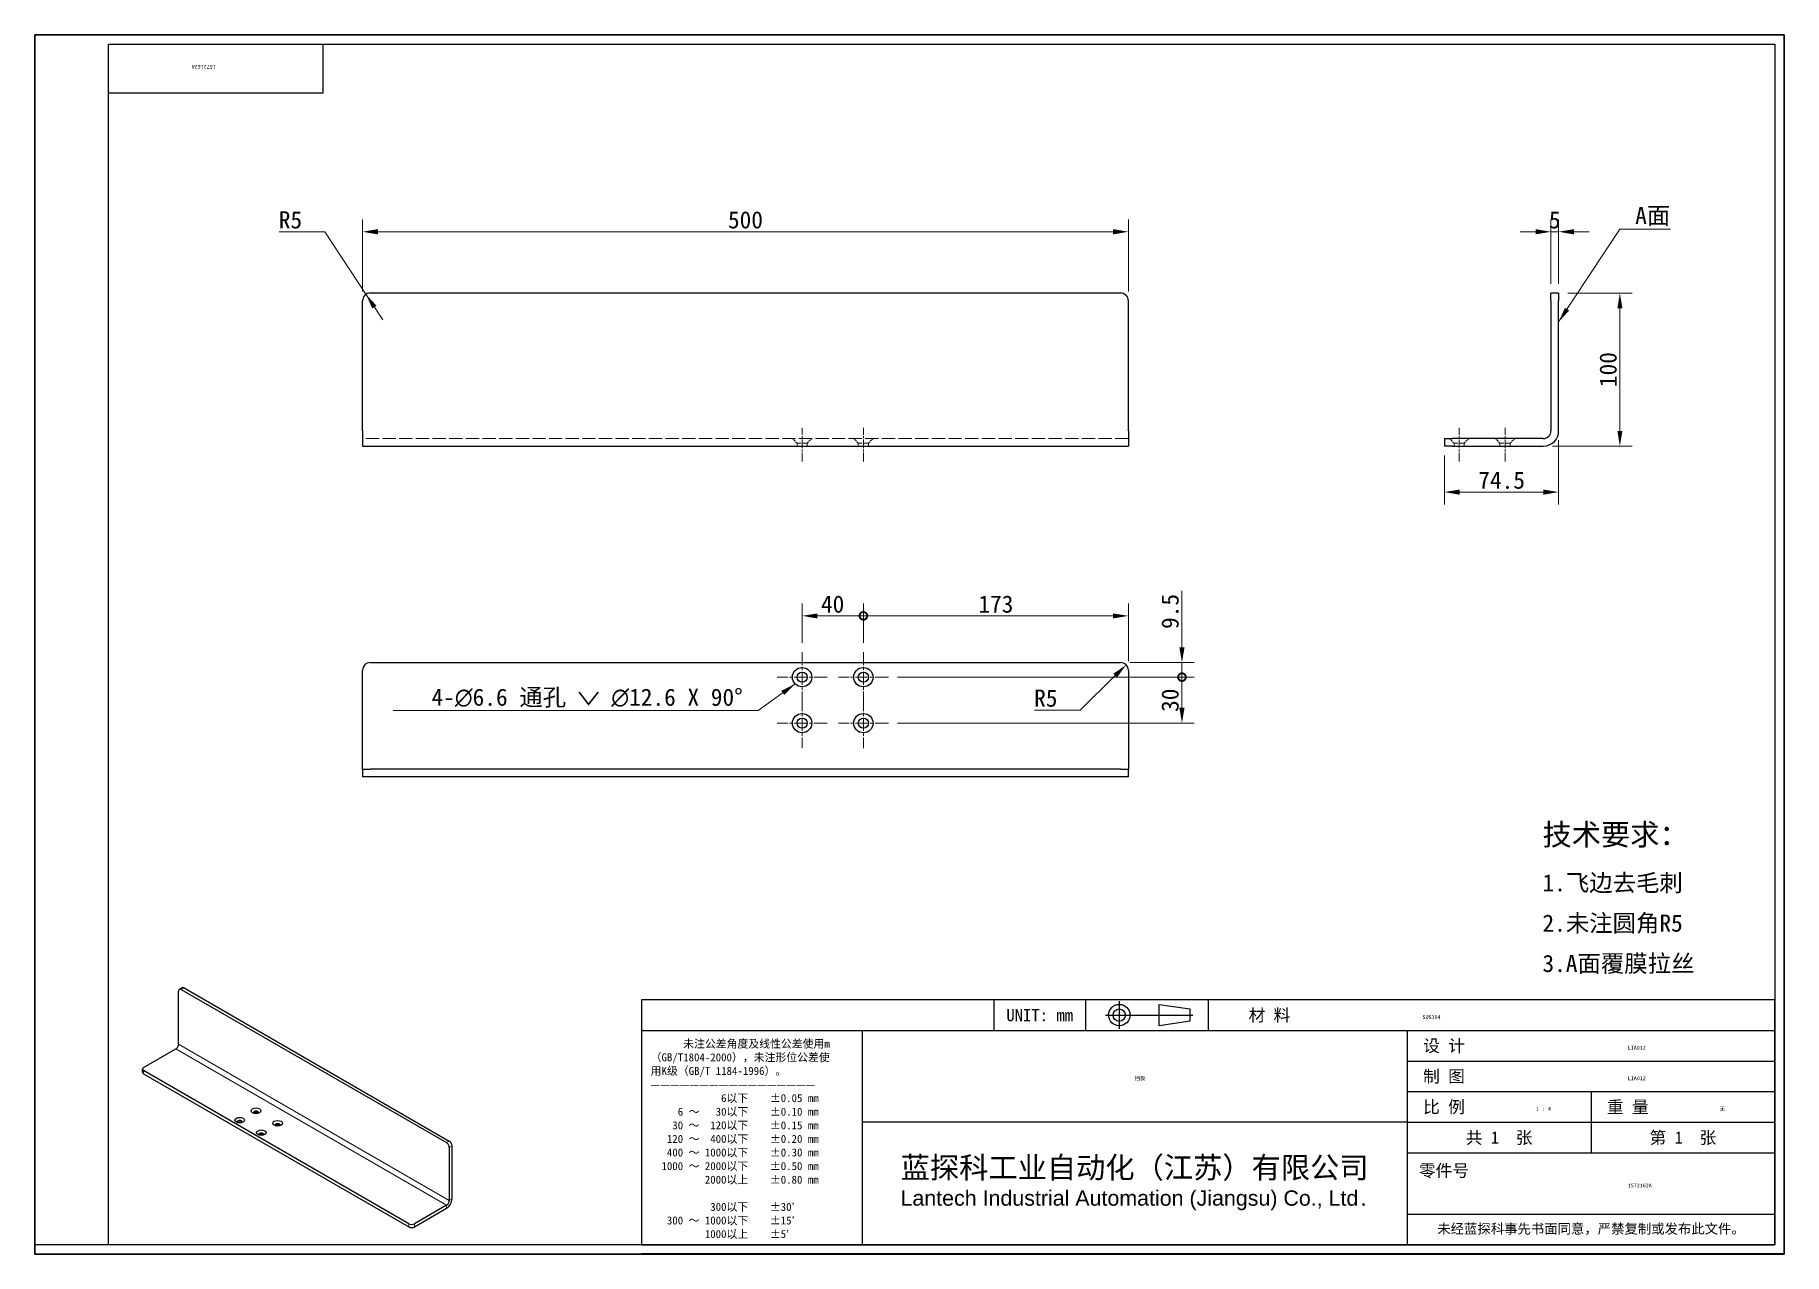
# Model space of a CAD drawing. Header units: millimetres. Extents: x 24 to 1166, y 22 to 818.
import ezdxf
from ezdxf.enums import TextEntityAlignment as Align

# ---------------------------------------------------------------- set-up
doc = ezdxf.new("R2018")
doc.units = ezdxf.units.MM
doc.header["$LTSCALE"] = 4
doc.linetypes.add('CHAIN', pattern=[0.3543, 0.2362, -0.0295, 0.0591, -0.0295])
doc.linetypes.add('DASHED', pattern=[0.2067, 0.1654, -0.0413])
for name, color, linetype, lineweight in [('1', 7, 'Continuous', 18), ('可见 (ISO)', 7, 'Continuous', 25), ('可见窄的 (ISO)', 7, 'Continuous', 18), ('图框 (ISO)', 7, 'Continuous', 35), ('标题 (ISO)', 7, 'Continuous', 25)]:
    doc.layers.add(name, color=color, linetype=linetype, lineweight=lineweight)
for name, color, linetype, lineweight, true_color in [('中心标记 (ISO)', 1, 'CHAIN', 18, 0xff0000), ('中心线 (ISO)', 1, 'CHAIN', 18, 0xff0000), ('尺寸 (ISO)', 7, 'Continuous', 18, 0x008000), ('符号 (ISO)', 7, 'Continuous', 18, 0x008000), ('隐藏 (ISO)', 5, 'DASHED', 18, 0x0000ff)]:
    doc.layers.add(name, color=color, linetype=linetype, lineweight=lineweight, true_color=true_color)
doc.styles.get("Standard").update_dxf_attribs({"font": 'simfang.ttf'})
doc.styles.add('文本样式164', font='SimSun.ttf')
doc.styles.add('最新国标', font='simfang.ttf')
doc.styles.add('注释文本 (ISO)', font='simfang.ttf')
doc.dimstyles.new('默认 (GB)', dxfattribs={"dimscale": 4, "dimtxt": 2.8, "dimasz": 2.5, "dimexe": 2, "dimexo": 1.5, "dimgap": 0.5, "dimtad": 1, "dimtoh": 1, "dimdsep": 46, "dimtxsty": '最新国标', "dimcen": 0.09, "dimdle": 10, "dimclrd": 256, "dimclre": 256, "dimclrt": 256, "dimaunit": 1, "dimadec": 3, "dimazin": 2, "dimtfac": 0.535714, "dimtdec": 3, "dimtmove": 0, "dimatfit": 3, "dimfxl": 0, "dimtolj": 1, "dimlwd": -1, "dimlwe": -1, "dimarcsym": 0})
doc.dimstyles.new('默认 (GB)$7', dxfattribs={"dimscale": 4, "dimtxt": 2.8, "dimasz": 2.5, "dimexe": 2, "dimexo": 1.5, "dimgap": 0.5, "dimtad": 1, "dimtoh": 1, "dimdsep": 46, "dimtxsty": '最新国标', "dimcen": 0.09, "dimdle": 10, "dimclrd": 256, "dimclre": 256, "dimclrt": 256, "dimaunit": 1, "dimadec": 3, "dimazin": 2, "dimtfac": 0.535714, "dimtdec": 3, "dimtmove": 0, "dimatfit": 3, "dimfxl": 0, "dimtolj": 1, "dimlwd": -1, "dimlwe": -1, "dimarcsym": 0})

# ---------------------------------------------------------------- blocks, each defined once
blk = doc.blocks.new('图框 最新国标')
at = {"layer": '图框 (ISO)'}
for p, q in [((6, 7), (6, 204.5)), ((6, 204.5), (291.5, 204.5)), ((291.5, 204.5), (291.5, 5.5)), ((6, 7), (6, 5.5)), ((6, 7), (6, 5.5)), ((291.5, 5.5), (6, 5.5))]:
    blk.add_line(p, q, dxfattribs=at)
at = {"layer": '图框 (ISO)', "color": 7, "linetype": 'Continuous', "lineweight": 25}
for p, q in [((18, 203), (290, 203)), ((18, 7), (18, 203)), ((18, 203), (290, 203)), ((53, 203), (53, 195)), ((290, 203), (290, 7)), ((290, 203), (290, 7)), ((53, 195), (18, 195)), ((290, 7), (6, 7)), ((290, 7), (18, 7))]:
    blk.add_line(p, q, dxfattribs=at)
at = {"layer": '图框 (ISO)', "lineweight": 30}
blk.add_attdef('零件代号', text='', height=2.5, rotation=180, dxfattribs=at).set_placement((35.5, 199), align=Align.MIDDLE_CENTER)
blk = doc.blocks.new('标题栏 最新国标')
at = {"layer": '标题 (ISO)'}
for p, q in [((381.98, -183.84), (196.98, -183.84)), ((196.98, -183.84), (196.98, -223.84)), ((254.48, -183.84), (254.48, -188.84)), ((269.48, -183.84), (269.48, -188.84)), ((281.48, -188.09), (281.48, -184.59)), ((281.48, -184.59), (286.48, -185.34)), ((286.48, -185.34), (286.48, -187.34)), ((289.48, -183.84), (289.48, -188.84)), ((381.98, -223.84), (381.98, -183.84)), ((383.48, -183.84), (383.48, -225.34)), ((286.48, -187.34), (281.48, -188.09)), ((196.98, -188.84), (381.98, -188.84)), ((232.98, -188.84), (232.98, -223.84)), ((321.98, -188.84), (321.98, -223.84)), ((321.98, -193.84), (381.98, -193.84)), ((321.98, -198.84), (381.98, -198.84)), ((351.98, -198.84), (351.98, -208.84)), ((321.98, -203.84), (232.98, -203.84)), ((321.98, -203.84), (381.98, -203.84)), ((321.98, -208.84), (381.98, -208.84)), ((321.98, -218.84), (381.98, -218.84)), ((196.98, -223.84), (381.98, -223.84)), ((383.48, -225.34), (196.98, -225.34))]:
    blk.add_line(p, q, dxfattribs=at)
at = {"layer": '标题 (ISO)', "linetype": 'CHAIN', "ltscale": 5.000333}
blk.add_line((274.98, -184.09), (274.98, -188.59), dxfattribs=at)
at = {"layer": '标题 (ISO)', "linetype": 'CHAIN', "ltscale": 15.834605}
blk.add_line((272.73, -186.34), (286.98, -186.34), dxfattribs=at)
at = {"layer": '标题 (ISO)'}
for radius in [1.75, 1]:
    blk.add_circle((274.98, -186.34), radius, dxfattribs=at)
at = {"layer": '1', "style": '文本样式164'}
for s, p in [('UNIT: mm', (261.98, -186.34)), ('材 料', (299.48, -186.34)), ('设 计', (327.98, -191.34)), ('制 图', (327.98, -196.34)), ('比 例', (327.98, -201.34)), ('重 量', (357.98, -201.34)), ('共 1  张', (336.98, -206.34)), ('第 1  张', (366.98, -206.34))]:
    blk.add_text(s, height=2, dxfattribs=at).set_placement(p, align=Align.MIDDLE_CENTER)
at = {"layer": '标题 (ISO)', "style": '注释文本 (ISO)'}
for s, insert, char_height, attachment_point, line_spacing_factor in [('\\fSimSun|b0|i0;{\\H1.3000;      未注公差角度及线性公差使用m\\P}\\fSimSun|b0|i0;{\\H1.3000;（GB/T1804-2000），未注形位公差使\\P}\\fSimSun|b0|i0;{\\H1.3000;用K级（GB/T 1184-1996）。\\P}\\fSimSun|b0|i0;{\\H1.3000;—————————————————\\P}\\fSimSun|b0|i0;{\\H1.3000;             6以下    ±0.05 mm\\P}\\fSimSun|b0|i0;{\\H1.3000;     6 ～   30以下    ±0.10 mm\\P}\\fSimSun|b0|i0;{\\H1.3000;    30 ～  120以下    ±0.15 mm\\P}\\fSimSun|b0|i0;{\\H1.3000;   120 ～  400以下    ±0.20 mm\\P}\\fSimSun|b0|i0;{\\H1.3000;   400 ～ 1000以下    ±0.30 mm\\P}\\fSimSun|b0|i0;{\\H1.3000;  1000 ～ 2000以下    ±0.50 mm\\P}\\fSimSun|b0|i0;{\\H1.3000;          2000以上    ±0.80 mm\\P}\\fSimSun|b0|i0;{\\H1.3000;\\P}\\fSimSun|b0|i0;{\\H1.3000;           300以下    ±30′\\P}\\fSimSun|b0|i0;{\\H1.3000;   300 ～ 1000以下    ±15′\\P}\\fSimSun|b0|i0;{\\H1.3000;          1000以上    ±5′}', (198.48, -206.63), 1.3, 4, 1.023913), ('\\pxsm0.94;\\fMicrosoft YaHei|b0|i0;{\\H3.5000;蓝探科工业自动化（江苏）有限公司\\P}\\fArial|b0|i0;{\\H2.5000;Lantech Industrial Automation (Jiangsu) Co., Ltd}\\fFangSong|b0|i0;{\\H2.5000;.}', (277.48, -213.84), 2, 5, 0.978695)]:
    blk.add_mtext(s, dxfattribs=dict(at, insert=insert, char_height=char_height, attachment_point=attachment_point, line_spacing_factor=line_spacing_factor))
at = {"layer": '标题 (ISO)', "attachment_point": 5, "style": '注释文本 (ISO)'}
for s, insert, char_height in [('\\fFangSong|b0|i0;零件号', (327.98, -211.84), 2), ('\\fSimSun|b0|i0;{\\H1.6000;未经蓝探科事先书面同意，严禁复制或发布此文件。}', (351.98, -221.34), 1.6)]:
    blk.add_mtext(s, dxfattribs=dict(at, insert=insert, char_height=char_height))
at = {"layer": '标题 (ISO)', "lineweight": 30, "flags": 104}
for tag, height, p in [('材料', 2, (324.48, -186.34)), ('设计人', 2, (357.98, -191.34)), ('库存编号', 3.5, (277.48, -196.34)), ('设计人', 2, (357.98, -196.34)), ('视图比例', 2, (342.98, -201.34)), ('质量\\P3;', 2, (372.98, -201.34)), ('零件代号', 3.5, (357.98, -213.84))]:
    blk.add_attdef(tag, text='', height=height, dxfattribs=at).set_placement(p, align=Align.MIDDLE_CENTER)
blk = doc.blocks.new('*D5')
at = {"layer": 'Defpoints', "color": 0, "transparency": 16777216}
for p in [(1018.8, 649.5), (1058.8, 649.5), (1008.8, 549.5)]:
    blk.add_point(p, dxfattribs=at)
at = {"layer": '尺寸 (ISO)', "color": 116, "true_color": 0x00803f, "transparency": 16777216}
for p, q in [((1024.8, 649.5), (1066.8, 649.5)), ((1058.8, 559.5), (1058.8, 639.5)), ((1014.8, 549.5), (1066.8, 549.5))]:
    blk.add_line(p, q, dxfattribs=at)
for points in [[(1057.2, 639.5), (1060.5, 639.5), (1058.8, 649.5)], [(1057.2, 559.5), (1060.5, 559.5), (1058.8, 549.5)]]:
    blk.add_solid(points, dxfattribs=at)
at = {"layer": '尺寸 (ISO)', "transparency": 16777216, "insert": (1051.2, 599.5), "char_height": 11.2, "attachment_point": 5, "rotation": 90, "style": '最新国标'}
blk.add_mtext('\\A1;100', dxfattribs=at)
blk = doc.blocks.new('*D6')
at = {"layer": 'Defpoints', "color": 0, "transparency": 16777216}
for p in [(944.3, 549.5), (1018.8, 559.5), (1018.8, 519.5)]:
    blk.add_point(p, dxfattribs=at)
at = {"layer": '尺寸 (ISO)', "color": 116, "true_color": 0x00803f, "transparency": 16777216}
for p, q in [((1018.8, 553.5), (1018.8, 511.5)), ((944.3, 543.5), (944.3, 511.5)), ((954.3, 519.5), (1008.8, 519.5))]:
    blk.add_line(p, q, dxfattribs=at)
for points in [[(954.3, 521.2), (954.3, 517.8), (944.3, 519.5)], [(1008.8, 521.2), (1008.8, 517.8), (1018.8, 519.5)]]:
    blk.add_solid(points, dxfattribs=at)
at = {"layer": '尺寸 (ISO)', "transparency": 16777216, "insert": (981.6, 527.2), "char_height": 11.2, "attachment_point": 5, "style": '最新国标'}
blk.add_mtext('\\A1;74.5', dxfattribs=at)
blk = doc.blocks.new('*D7')
at = {"layer": 'Defpoints', "color": 0, "transparency": 16777216}
for p in [(1013.8, 689.5), (1013.8, 649.5), (1018.8, 649.5)]:
    blk.add_point(p, dxfattribs=at)
at = {"layer": '尺寸 (ISO)', "color": 116, "true_color": 0x00803f, "transparency": 16777216}
for p, q in [((1013.8, 655.5), (1013.8, 697.5)), ((1018.8, 655.5), (1018.8, 697.5)), ((1003.8, 689.5), (993.8, 689.5)), ((1018.8, 689.5), (1013.8, 689.5)), ((1028.8, 689.5), (1038.8, 689.5))]:
    blk.add_line(p, q, dxfattribs=at)
for points in [[(1003.8, 691.2), (1003.8, 687.8), (1013.8, 689.5)], [(1028.8, 691.2), (1028.8, 687.8), (1018.8, 689.5)]]:
    blk.add_solid(points, dxfattribs=at)
at = {"layer": '尺寸 (ISO)', "transparency": 16777216, "insert": (1016.3, 697.2), "char_height": 11.2, "attachment_point": 5, "style": '最新国标'}
blk.add_mtext('\\A1;5', dxfattribs=at)
blk = doc.blocks.new('*D8')
at = {"layer": 'Defpoints', "color": 0, "transparency": 16777216}
for p in [(737.9, 689.5), (237.9, 644.5), (737.9, 644.5)]:
    blk.add_point(p, dxfattribs=at)
at = {"layer": '尺寸 (ISO)', "color": 116, "true_color": 0x00803f, "transparency": 16777216}
for p, q in [((237.9, 650.5), (237.9, 697.5)), ((737.9, 650.5), (737.9, 697.5)), ((247.9, 689.5), (727.9, 689.5))]:
    blk.add_line(p, q, dxfattribs=at)
for points in [[(247.9, 691.2), (247.9, 687.8), (237.9, 689.5)], [(727.9, 691.2), (727.9, 687.8), (737.9, 689.5)]]:
    blk.add_solid(points, dxfattribs=at)
at = {"layer": '尺寸 (ISO)', "transparency": 16777216, "insert": (487.9, 697.2), "char_height": 11.2, "attachment_point": 5, "style": '最新国标'}
blk.add_mtext('\\A1;500', dxfattribs=at)
blk = doc.blocks.new('*D9')
at = {"layer": 'Defpoints', "color": 0, "transparency": 16777216}
for p in [(240.1, 648.7), (242.9, 644.5)]:
    blk.add_point(p, dxfattribs=at)
at = {"layer": '尺寸 (ISO)', "color": 116, "true_color": 0x00803f, "transparency": 16777216}
for p, q in [((183.4, 689.5), (213.2, 689.5)), ((213.2, 689.5), (234.6, 657)), ((240.1, 648.7), (234.6, 657)), ((242.9, 644.5), (240.1, 648.7)), ((245.6, 640.3), (251.1, 632))]:
    blk.add_line(p, q, dxfattribs=at)
blk.add_solid([(247, 641.2), (244.2, 639.4), (240.1, 648.7)], dxfattribs=at)
at = {"layer": '尺寸 (ISO)', "transparency": 16777216, "insert": (190.8, 697.2), "char_height": 11.2, "attachment_point": 5, "style": '最新国标'}
blk.add_mtext('\\A1;R5', dxfattribs=at)
blk = doc.blocks.new('_DotSmall')
at = {"color": 0, "linetype": 'ByBlock', "const_width": 0.5}
blk.add_lwpolyline([(-0.0625, 0, 1), (0.0625, 0, 1)], format="xyb", close=True, dxfattribs=at)
blk = doc.blocks.new('*D10')
at = {"layer": 'Defpoints', "color": 0, "transparency": 16777216}
for p in [(564.9, 438.7), (524.9, 415), (564.9, 415)]:
    blk.add_point(p, dxfattribs=at)
at = {"layer": '尺寸 (ISO)', "color": 116, "true_color": 0x00803f, "transparency": 16777216}
for p, q in [((524.9, 421), (524.9, 446.7)), ((564.9, 421), (564.9, 446.7)), ((534.9, 438.7), (564.9, 438.7))]:
    blk.add_line(p, q, dxfattribs=at)
blk.add_solid([(534.9, 440.3), (534.9, 437), (524.9, 438.7)], dxfattribs=at)
at = {"layer": '尺寸 (ISO)', "color": 116, "true_color": 0x00803f, "transparency": 16777216, "xscale": 10, "yscale": 10, "zscale": 10}
blk.add_blockref('_DotSmall', (564.9, 438.7), dxfattribs=at)
at = {"layer": '尺寸 (ISO)', "transparency": 16777216, "insert": (544.8, 446.3), "char_height": 11.2, "attachment_point": 5, "style": '最新国标'}
blk.add_mtext('\\A1;40', dxfattribs=at)
blk = doc.blocks.new('*D12')
at = {"layer": 'Defpoints', "color": 0, "transparency": 16777216}
for p in [(737.9, 438.7), (564.9, 415), (737.9, 403.2)]:
    blk.add_point(p, dxfattribs=at)
at = {"layer": '尺寸 (ISO)', "color": 116, "true_color": 0x00803f, "transparency": 16777216}
for p, q in [((564.9, 421), (564.9, 446.7)), ((737.9, 409.2), (737.9, 446.7)), ((564.9, 438.7), (727.9, 438.7))]:
    blk.add_line(p, q, dxfattribs=at)
blk.add_solid([(727.9, 440.3), (727.9, 437), (737.9, 438.7)], dxfattribs=at)
at = {"layer": '尺寸 (ISO)', "color": 116, "true_color": 0x00803f, "transparency": 16777216, "xscale": 10, "yscale": 10, "zscale": 10, "rotation": 180}
blk.add_blockref('_DotSmall', (564.9, 438.7), dxfattribs=at)
at = {"layer": '尺寸 (ISO)', "transparency": 16777216, "insert": (651.4, 446.3), "char_height": 11.2, "attachment_point": 5, "style": '最新国标'}
blk.add_mtext('\\A1;173', dxfattribs=at)
blk = doc.blocks.new('*D13')
at = {"layer": 'Defpoints', "color": 0, "transparency": 16777216}
for p in [(581.2, 398.7), (772.9, 398.7), (581.2, 368.7)]:
    blk.add_point(p, dxfattribs=at)
at = {"layer": '尺寸 (ISO)', "color": 116, "true_color": 0x00803f, "transparency": 16777216}
for p, q in [((587.2, 398.7), (780.9, 398.7)), ((772.9, 378.7), (772.9, 398.7)), ((587.2, 368.7), (780.9, 368.7))]:
    blk.add_line(p, q, dxfattribs=at)
blk.add_solid([(771.2, 378.7), (774.6, 378.7), (772.9, 368.7)], dxfattribs=at)
at = {"layer": '尺寸 (ISO)', "color": 116, "true_color": 0x00803f, "transparency": 16777216, "xscale": 10, "yscale": 10, "zscale": 10, "rotation": 90}
blk.add_blockref('_DotSmall', (772.9, 398.7), dxfattribs=at)
at = {"layer": '尺寸 (ISO)', "transparency": 16777216, "insert": (765.2, 383.6), "char_height": 11.2, "attachment_point": 5, "rotation": 90, "style": '最新国标'}
blk.add_mtext('\\A1;30', dxfattribs=at)
blk = doc.blocks.new('*D14')
at = {"layer": 'Defpoints', "color": 0, "transparency": 16777216}
for p in [(732.9, 408.2), (772.9, 408.2), (581.2, 398.7)]:
    blk.add_point(p, dxfattribs=at)
at = {"layer": '尺寸 (ISO)', "color": 116, "true_color": 0x00803f, "transparency": 16777216}
for p, q in [((772.9, 418.2), (772.9, 455)), ((738.9, 408.2), (780.9, 408.2)), ((772.9, 398.7), (772.9, 408.2)), ((587.2, 398.7), (780.9, 398.7)), ((772.9, 398.7), (772.9, 388.7))]:
    blk.add_line(p, q, dxfattribs=at)
blk.add_solid([(771.2, 418.2), (774.6, 418.2), (772.9, 408.2)], dxfattribs=at)
at = {"layer": '尺寸 (ISO)', "color": 116, "true_color": 0x00803f, "transparency": 16777216, "xscale": 10, "yscale": 10, "zscale": 10, "rotation": 90}
blk.add_blockref('_DotSmall', (772.9, 398.7), dxfattribs=at)
at = {"layer": '尺寸 (ISO)', "transparency": 16777216, "insert": (765.2, 441.6), "char_height": 11.2, "attachment_point": 5, "rotation": 90, "style": '最新国标'}
blk.add_mtext('\\A1;9.5', dxfattribs=at)
blk = doc.blocks.new('*D15')
at = {"layer": 'Defpoints', "color": 0, "transparency": 16777216}
for p in [(732.9, 403.2), (736.5, 406.7)]:
    blk.add_point(p, dxfattribs=at)
at = {"layer": '尺寸 (ISO)', "color": 116, "true_color": 0x00803f, "transparency": 16777216}
for p, q in [((706.4, 377.2), (729.3, 399.7)), ((676.6, 377.2), (706.4, 377.2))]:
    blk.add_line(p, q, dxfattribs=at)
blk.add_solid([(728.1, 400.9), (730.5, 398.5), (736.5, 406.7)], dxfattribs=at)
at = {"layer": '尺寸 (ISO)', "transparency": 16777216, "insert": (684, 384.9), "char_height": 11.2, "attachment_point": 5, "style": '最新国标'}
blk.add_mtext('\\A1;R5', dxfattribs=at)

msp = doc.modelspace()

# ---------------------------------------------------------------- linework, layer by layer
at = {"layer": '中心标记 (ISO)', "ltscale": 9.05624}
for p, q in [((524.8855, 414.9611), (524.8855, 382.3611)), ((564.8855, 414.9611), (564.8855, 382.3611)), ((541.1855, 398.6611), (508.5855, 398.6611)), ((581.1855, 398.6611), (548.5855, 398.6611)), ((524.8855, 384.9611), (524.8855, 352.3611)), ((564.8855, 384.9611), (564.8855, 352.3611)), ((541.1855, 368.6611), (508.5855, 368.6611)), ((581.1855, 368.6611), (548.5855, 368.6611))]:
    msp.add_line(p, q, dxfattribs=at)
at = {"layer": '中心线 (ISO)', "ltscale": 6.111541}
for p, q in [((524.8855, 539.4913), (524.8855, 561.4913)), ((564.8855, 539.4913), (564.8855, 561.4913)), ((953.8473, 539.4913), (953.8473, 561.4913)), ((983.8473, 539.4913), (983.8473, 561.4913))]:
    msp.add_line(p, q, dxfattribs=at)
at = {"layer": '可见 (ISO)'}
for p, q in [((237.8855, 559.4913), (237.8855, 644.4913)), ((732.8855, 649.4913), (242.8855, 649.4913)), ((737.8855, 559.4913), (737.8855, 644.4913)), ((1018.8473, 649.4913), (1013.8473, 649.4913)), ((1013.8473, 644.4913), (1013.8473, 649.4913)), ((1013.8473, 644.4913), (1013.8473, 559.4913)), ((1018.8473, 649.4913), (1018.8473, 644.4913)), ((1018.8473, 559.4913), (1018.8473, 644.4913)), ((237.8855, 559.4913), (237.8855, 549.4913)), ((237.8855, 549.4913), (737.8855, 549.4913)), ((737.8855, 559.4913), (737.8855, 549.4913)), ((944.3473, 554.4913), (949.3473, 554.4913)), ((944.3473, 554.4913), (944.3473, 549.4913)), ((949.3473, 549.4913), (944.3473, 549.4913)), ((1008.8473, 554.4913), (949.3473, 554.4913)), ((949.3473, 549.4913), (1008.8473, 549.4913)), ((237.8855, 343.6611), (237.8855, 403.1611)), ((242.8855, 408.1611), (732.8855, 408.1611)), ((737.8855, 403.1611), (737.8855, 343.6611)), ((237.8855, 338.6611), (237.8855, 343.6611)), ((737.8855, 343.6611), (737.8855, 338.6611)), ((237.8855, 338.6611), (242.8855, 338.6611)), ((237.8855, 338.6611), (237.8855, 333.6611)), ((242.8855, 333.6611), (237.8855, 333.6611)), ((732.8855, 338.6611), (242.8855, 338.6611)), ((732.8855, 333.6611), (242.8855, 333.6611)), ((732.8855, 338.6611), (737.8855, 338.6611)), ((737.8855, 333.6611), (732.8855, 333.6611)), ((737.8855, 333.6611), (737.8855, 338.6611)), ((120.0506, 195.883), (118.2829, 194.8624)), ((119.5329, 194.7386), (292.774, 94.7178)), ((121.3006, 195.7592), (294.5418, 95.7384)), ((117.7651, 159.0169), (117.7651, 193.718)), ((94.9609, 143.8096), (115.9973, 155.955)), ((94.2287, 140.7478), (94.2287, 142.789)), ((268.2021, 41.7476), (94.9609, 141.7684)), ((94.9609, 139.7271), (268.2021, 39.7063)), ((294.5418, 91.6559), (294.5418, 56.9548)), ((296.3095, 57.9754), (296.3095, 92.6765)), ((292.774, 53.8929), (271.7376, 41.7476)), ((271.7376, 39.7063), (292.774, 51.8517))]:
    msp.add_line(p, q, dxfattribs=at)
for centre, radius in [((524.8855, 398.6611), 6.3), ((524.8855, 398.6611), 3.3), ((564.8855, 398.6611), 6.3), ((564.8855, 398.6611), 3.3), ((524.8855, 368.6611), 6.3), ((524.8855, 368.6611), 3.3), ((564.8855, 368.6611), 6.3), ((564.8855, 368.6611), 3.3)]:
    msp.add_circle(centre, radius, dxfattribs=at)
for centre, radius, start, end in [((242.8855, 644.4913), 5, 90, 180), ((732.8855, 644.4913), 5, 0, 90), ((1008.8473, 559.4913), 10, 270, 0), ((1008.8473, 559.4913), 5, 270, 0), ((242.8855, 403.1611), 5, 90, 180), ((732.8855, 403.1611), 5, 0, 90)]:
    msp.add_arc(centre, radius, start, end, dxfattribs=at)
for centre, major_axis, start_param, end_param in [((119.5329, 192.6974), (-1.25, 2.1651), 5.497787144, 7.068583471), ((121.3006, 193.718), (-1.25, 2.1651), 5.497787144, 6.283185307), ((115.9973, 157.9963), (1.25, 2.1651), 3.926990817, 5.497787144), ((96.7287, 142.789), (-2.5, 0), 5.497787144, 7.068583471), ((96.7287, 140.7478), (-2.5, 0), 0, 0.785398163), ((168.3232, 114.3137), (1.65, 0), 5.887224744, 9.820738524), ((168.3232, 113.4972), (-1.65, 0), 3.613136891, 5.811641069), ((157.7166, 108.19), (1.65, 0), 5.887224744, 9.820738524), ((157.7166, 107.3735), (-1.65, 0), 3.613136891, 5.811641069), ((182.4654, 106.1487), (1.65, 0), 5.887224744, 9.820738524), ((182.4654, 105.3322), (-1.65, 0), 3.613136891, 5.811641069), ((171.8588, 100.025), (1.65, 0), 5.887224744, 9.820738524), ((171.8588, 99.2085), (-1.65, 0), 3.613136891, 5.811641069), ((292.774, 92.6765), (1.25, -2.1651), 0.785398163, 2.35619449), ((294.5418, 93.6972), (-1.25, 2.1651), 3.926990817, 5.497787144), ((292.774, 55.9342), (2.5, 4.3301), 3.926990817, 5.497787144), ((292.774, 55.9342), (-1.25, -2.1651), 0.785398163, 2.35619449), ((269.9698, 42.7682), (-2.5, 0), 0.785398163, 2.35619449), ((269.9698, 40.7269), (2.5, 0), 3.926990817, 5.497787144)]:
    msp.add_ellipse(centre, major_axis=major_axis, ratio=0.577350269, start_param=start_param, end_param=end_param, dxfattribs=at)
for centre in [(168.3232, 115.5384), (157.7166, 109.4147), (171.8588, 101.2497), (182.4654, 107.3735)]:
    msp.add_ellipse(centre, major_axis=(3.15, 0), ratio=0.577350269, dxfattribs=at)
at = {"layer": '可见窄的 (ISO)'}
for p, q in [((119.5329, 194.7386), (121.3006, 195.7592)), ((115.9973, 155.955), (292.774, 53.8929)), ((117.7651, 159.0169), (294.5418, 56.9548)), ((94.9609, 139.7271), (94.9609, 141.7684)), ((294.5418, 95.7384), (292.774, 94.7178)), ((294.5418, 91.6559), (296.3095, 92.6765)), ((294.5418, 56.9548), (296.3095, 57.9754)), ((292.774, 53.8929), (292.774, 51.8517)), ((268.2021, 41.7476), (268.2021, 39.7063)), ((271.7376, 39.7063), (271.7376, 41.7476))]:
    msp.add_line(p, q, dxfattribs=at)
at = {"layer": '隐藏 (ISO)', "ltscale": 13.146547}
msp.add_line((737.8855, 554.4913), (237.8855, 554.4913), dxfattribs=at)
at = {"layer": '隐藏 (ISO)', "ltscale": 2.020136}
for p, q in [((521.5855, 551.4913), (518.5855, 554.4913)), ((528.1855, 551.4913), (531.1855, 554.4913)), ((561.5855, 551.4913), (558.5855, 554.4913)), ((568.1855, 551.4913), (571.1855, 554.4913)), ((950.5473, 551.4913), (947.5473, 554.4913)), ((957.1473, 551.4913), (960.1473, 554.4913)), ((980.5473, 551.4913), (977.5473, 554.4913)), ((987.1473, 551.4913), (990.1473, 554.4913))]:
    msp.add_line(p, q, dxfattribs=at)
at = {"layer": '隐藏 (ISO)', "ltscale": 4.936519}
for p, q in [((528.1855, 551.4913), (521.5855, 551.4913)), ((568.1855, 551.4913), (561.5855, 551.4913)), ((957.1473, 551.4913), (950.5473, 551.4913)), ((987.1473, 551.4913), (980.5473, 551.4913))]:
    msp.add_line(p, q, dxfattribs=at)
at = {"layer": '隐藏 (ISO)', "ltscale": 0.952248}
for p, q in [((521.5855, 549.4913), (521.5855, 551.4913)), ((528.1855, 549.4913), (528.1855, 551.4913)), ((561.5855, 549.4913), (561.5855, 551.4913)), ((568.1855, 549.4913), (568.1855, 551.4913)), ((950.5473, 549.4913), (950.5473, 551.4913)), ((957.1473, 549.4913), (957.1473, 551.4913)), ((980.5473, 549.4913), (980.5473, 551.4913)), ((987.1473, 549.4913), (987.1473, 551.4913))]:
    msp.add_line(p, q, dxfattribs=at)

# ---------------------------------------------------------------- block references
ref = msp.add_blockref('图框 最新国标', (0, 0), dxfattribs=dict(xscale=4, yscale=4, zscale=4))
lines = msp.add_mtext('1572162A', dxfattribs={"layer": '图框 (ISO)', "insert": (142, 796), "char_height": 2.5, "attachment_point": 1, "rotation": 180})
ref.add_attrib('零件代号', '', (142, 796)).embed_mtext(lines)
ref = msp.add_blockref('标题栏 最新国标', (-367.9301, 923.3771), dxfattribs=dict(xscale=4, yscale=4, zscale=4))
lines = msp.add_mtext('1572162A', dxfattribs={"layer": '标题 (ISO)', "insert": (1064, 68), "char_height": 2.5, "attachment_point": 1})
ref.add_attrib('零件代号', '', (1064, 68), dxfattribs={"flags": 104}).embed_mtext(lines)
lines = msp.add_mtext('挡板', dxfattribs={"layer": '标题 (ISO)', "insert": (742, 138), "char_height": 2.5, "attachment_point": 1})
ref.add_attrib('库存编号', '', (742, 138), dxfattribs={"flags": 104}).embed_mtext(lines)
lines = msp.add_mtext('无', dxfattribs={"layer": '标题 (ISO)', "insert": (1124, 118), "char_height": 2.5, "attachment_point": 1})
ref.add_attrib('质量\\P3;', '', (1124, 118), dxfattribs={"flags": 104}).embed_mtext(lines)
lines = msp.add_mtext('1 : 4', dxfattribs={"layer": '标题 (ISO)', "insert": (1004, 118), "char_height": 2.5, "attachment_point": 1})
ref.add_attrib('视图比例', '', (1004, 118), dxfattribs={"flags": 104}).embed_mtext(lines)
lines = msp.add_mtext('LIA012', dxfattribs={"layer": '标题 (ISO)', "insert": (1064, 158), "char_height": 2.5, "attachment_point": 1})
ref.add_attrib('设计人', '', (1064, 158), dxfattribs={"flags": 104}).embed_mtext(lines)
lines = msp.add_mtext('LIA012', dxfattribs={"layer": '标题 (ISO)', "insert": (1064, 138), "char_height": 2.5, "attachment_point": 1})
ref.add_attrib('设计人', '', (1064, 138), dxfattribs={"flags": 104}).embed_mtext(lines)
lines = msp.add_mtext('SUS304', dxfattribs={"layer": '标题 (ISO)', "insert": (930, 178), "char_height": 2.5, "attachment_point": 1})
ref.add_attrib('材料', '', (930, 178), dxfattribs={"flags": 104}).embed_mtext(lines)

# ---------------------------------------------------------------- texts
at = {"layer": '符号 (ISO)', "insert": (1068.8204, 705.7658), "char_height": 11.2, "width": 25.150876, "attachment_point": 1, "style": '最新国标'}
msp.add_mtext('\\fFangSong|b0|i0;A面', dxfattribs=at)
at = {"layer": '符号 (ISO)'}
for s, insert, char_height, width, attachment_point, line_spacing_factor, style in [('4-\\fAIGDT|b0|i0;{\\H11.2000;n}\\fFangSong|b0|i0;{\\H11.2000;6.6 通孔 }\\fAIGDT|b0|i0;{\\H11.2000;w}\\fFangSong|b0|i0;{\\H11.2000; }\\fAIGDT|b0|i0;{\\H11.2000;n}\\fFangSong|b0|i0;{\\H11.2000;12.6 X 90°}', (486.1468, 378.7725), 11.2, 244.694767, 9, 0.49, '最新国标'), ('\\pxsm1.41;\\fFangSong|b0|i0;{\\H14.0000;技术要求：}\\fFangSong|b0|i0;{\\H11.2000;\\P}\\fFangSong|b0|i0;{\\H11.2000;1.飞边去毛刺\\P}\\fFangSong|b0|i0;{\\H11.2000;2.未注圆角R5\\P}\\fFangSong|b0|i0;{\\H11.2000;3.A面覆膜拉丝}', (1008.2816, 253.9017), 8, 108.987131, 4, 1.305367, '注释文本 (ISO)')]:
    msp.add_mtext(s, dxfattribs=dict(at, insert=insert, char_height=char_height, width=width, attachment_point=attachment_point, line_spacing_factor=line_spacing_factor, style=style))

# ---------------------------------------------------------------- dimensions: what is measured, and where the dimension line sits
at = {"layer": '尺寸 (ISO)', "color": 116, "true_color": 0x00803f}
for center, mpoint, picture, middle in [((242.8855, 644.4913), (240.1312, 648.6644), '*D9', (190.8016, 689.4913)), ((732.8855, 403.1611), (736.4554, 406.662), '*D15', (684.0192, 377.1912))]:
    dim = msp.add_radius_dim(center=center, mpoint=mpoint, dimstyle='默认 (GB)', override={"dimgap": 0.5, "dimtih": 1, "dimdec": 2, "dimlfac": 1, "dimcen": 0, "dimtol": 0, "dimlim": 0, "dimtp": 0, "dimtm": 0, "dimtdec": 3}, dxfattribs=at)
    dim.commit()
    dim.dimension.update_dxf_attribs({"geometry": picture, "text_midpoint": middle, "dimtype": 164})
dim = msp.add_linear_dim(base=(737.8855, 689.4913), p1=(237.8855, 644.4913), p2=(737.8855, 644.4913), dimstyle='默认 (GB)', override={"dimgap": 0.5, "dimtoh": 0, "dimdec": 2, "dimtol": 0, "dimlim": 0, "dimtp": 0, "dimtm": 0, "dimtdec": 3, "dimtofl": 0, "dimatfit": 1}, dxfattribs=at)
dim.commit()
dim.dimension.update_dxf_attribs({"geometry": '*D8', "text_midpoint": (487.8855, 689.4913), "dimtype": 160})
for base, p1, p2, angle, override, picture, middle in [((1013.8473, 689.4913), (1018.8473, 649.4913), (1013.8473, 649.4913), 180, {"dimgap": 0.5, "dimtoh": 0, "dimdec": 2, "dimtol": 0, "dimlim": 0, "dimtp": 0, "dimtm": 0, "dimtdec": 3, "dimtofl": 1, "dimatfit": 1}, '*D7', (1016.3473, 689.4913)), ((1058.8473, 649.4913), (1008.8473, 549.4913), (1018.8473, 649.4913), 270, {"dimgap": 0.5, "dimtoh": 0, "dimdec": 2, "dimtol": 0, "dimlim": 0, "dimtp": 0, "dimtm": 0, "dimtdec": 3, "dimtofl": 0, "dimatfit": 1}, '*D5', (1058.8473, 599.4913)), ((1018.8473, 519.4913), (944.3473, 549.4913), (1018.8473, 559.4913), 180, {"dimgap": 0.5, "dimtoh": 0, "dimdec": 2, "dimtol": 0, "dimlim": 0, "dimtp": 0, "dimtm": 0, "dimtdec": 3, "dimtofl": 0, "dimatfit": 1}, '*D6', (981.5973, 519.4913)), ((564.8855, 438.6611), (524.8855, 414.9611), (564.8855, 414.9611), 180, {"dimgap": 0.5, "dimtoh": 0, "dimdec": 2, "dimblk2": 'DotSmall', "dimsah": 1, "dimdle": 0, "dimtol": 0, "dimlim": 0, "dimtp": 0, "dimtm": 0, "dimtdec": 3, "dimtofl": 0, "dimatfit": 1}, '*D10', (544.8455, 438.6611)), ((737.8855, 438.6611), (564.8855, 414.9611), (737.8855, 403.1611), 180, {"dimgap": 0.5, "dimtoh": 0, "dimdec": 2, "dimblk1": 'DotSmall', "dimsah": 1, "dimdle": 0, "dimtol": 0, "dimlim": 0, "dimtp": 0, "dimtm": 0, "dimtdec": 3, "dimtofl": 0, "dimatfit": 1}, '*D12', (651.4255, 438.6611)), ((772.8855, 408.1611), (581.1855, 398.6611), (732.8855, 408.1611), 90, {"dimgap": 0.5, "dimtoh": 0, "dimdec": 2, "dimblk1": 'DotSmall', "dimsah": 1, "dimdle": 0, "dimtol": 0, "dimlim": 0, "dimtp": 0, "dimtm": 0, "dimtdec": 3, "dimtofl": 1, "dimatfit": 1}, '*D14', (772.8855, 441.5851)), ((772.8855, 398.6611), (581.1855, 368.6611), (581.1855, 398.6611), 90, {"dimgap": 0.5, "dimtoh": 0, "dimdec": 2, "dimblk2": 'DotSmall', "dimsah": 1, "dimdle": 0, "dimtol": 0, "dimlim": 0, "dimtp": 0, "dimtm": 0, "dimtdec": 3, "dimtofl": 0, "dimatfit": 1}, '*D13', (772.8855, 383.6211))]:
    dim = msp.add_linear_dim(base=base, p1=p1, p2=p2, angle=angle, dimstyle='默认 (GB)', override=override, dxfattribs=at)
    dim.commit()
    dim.dimension.update_dxf_attribs({"geometry": picture, "text_midpoint": middle, "dimtype": 160})

# ---------------------------------------------------------------- leaders
at = {"layer": '符号 (ISO)', "annotation_type": 0, "has_hookline": 1}
for points, hookline_direction, text_width in [([(1018.8473, 630.616), (1058.8204, 691.1558), (1068.8204, 691.1558)], 0, 23.104), ([(520.4151, 394.222), (496.1468, 376.9059), (486.1468, 376.9059)], 1, 228.2422)]:
    msp.add_leader(points, dimstyle='默认 (GB)$7', override={"dimgap": 0, "dimtad": 1}, dxfattribs=dict(at, hookline_direction=hookline_direction, text_width=text_width))

doc.saveas('drawing.dxf')
